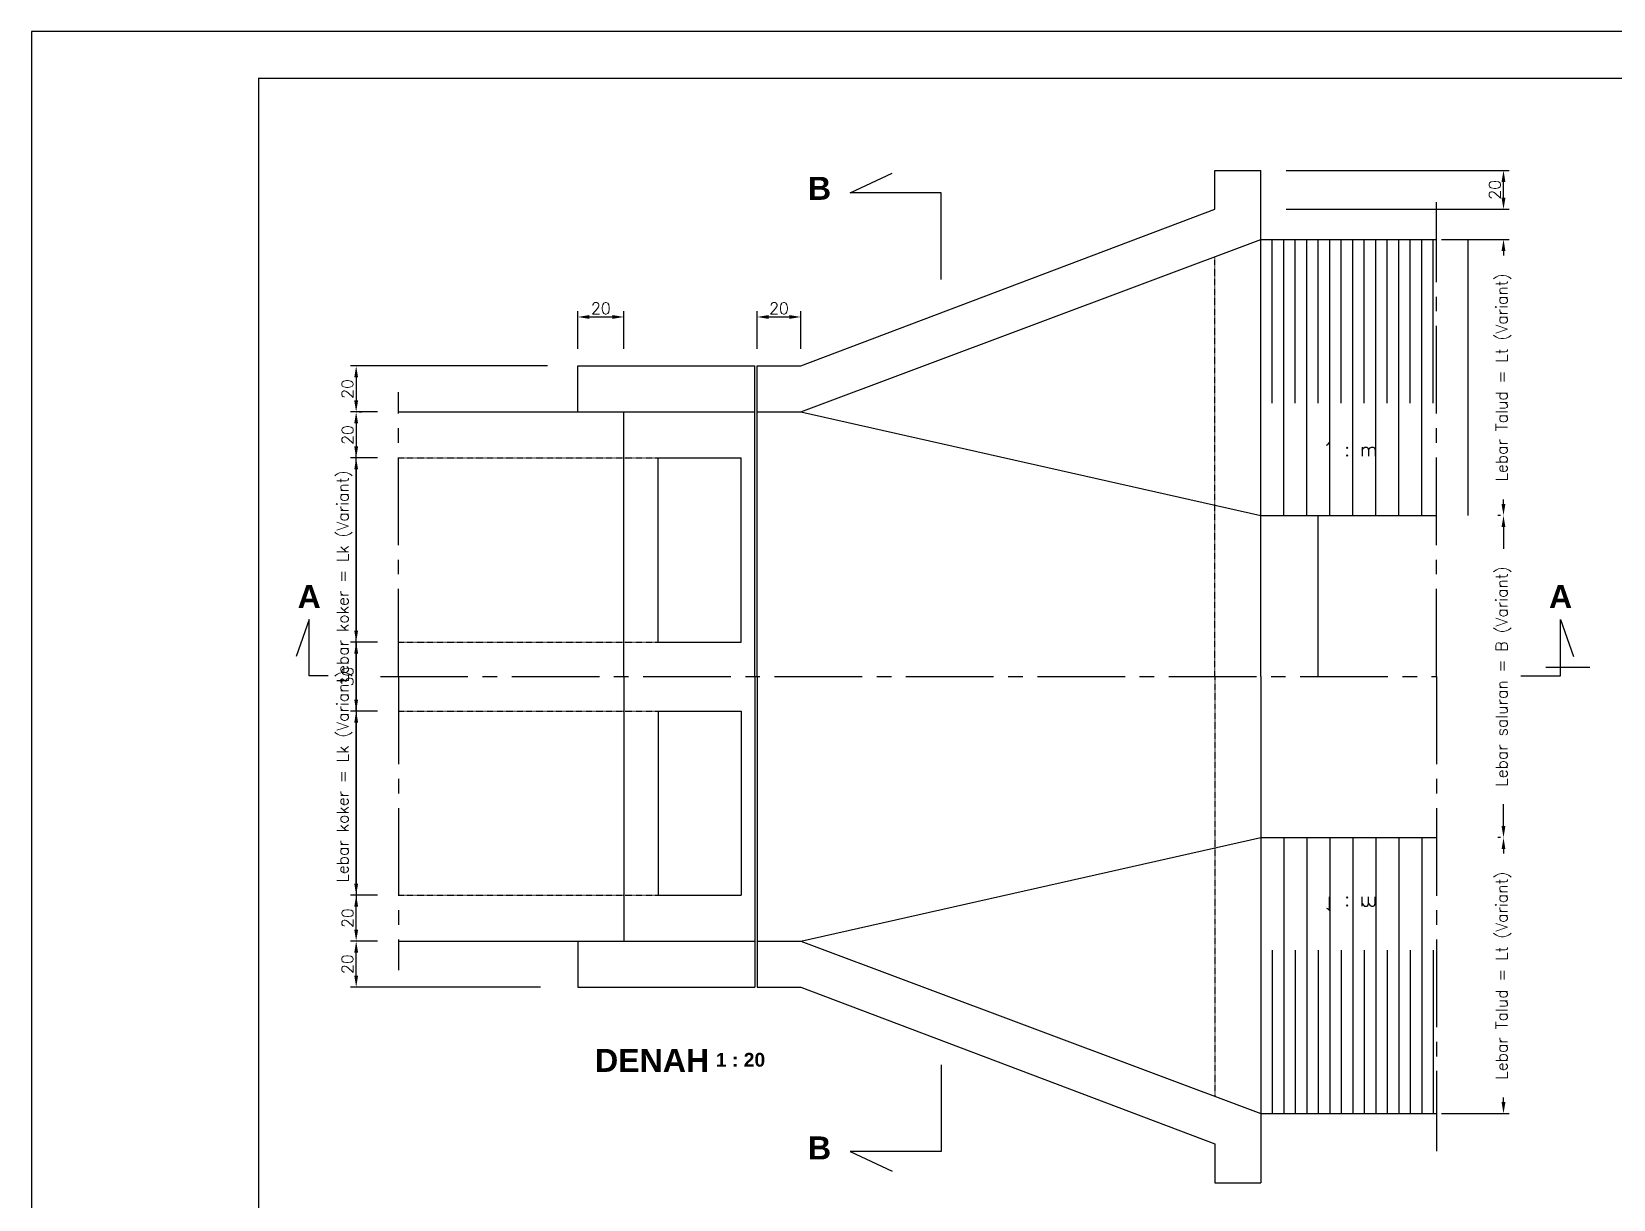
# Model space of a CAD drawing. Header units: metres. Extents: x -50 to 791, y -795 to 584.
# Drawn here: x -50 to 293.9, y 330.2 to 584 of the extents above; entities that cross this region are included whole.
import ezdxf
from ezdxf.enums import TextEntityAlignment as Align

# ---------------------------------------------------------------- set-up
doc = ezdxf.new("R2010")
doc.units = ezdxf.units.M
doc.header["$MEASUREMENT"] = 0
doc.linetypes.add('CENTER2', pattern=[28.575, 19.05, -3.175, 3.175, -3.175])
doc.linetypes.add('DASHED2', pattern=[0.375, 0.25, -0.125])
doc.layers.get('0').update_dxf_attribs({"color": 1, "linetype": 'CONTINUOUS'})
doc.layers.get('DEFPOINTS').update_dxf_attribs({"linetype": 'CONTINUOUS'})
for name, color, linetype in [('2', 1, 'CONTINUOUS'), ('5', 5, 'CONTINUOUS'), ('GRS-BANG', 5, 'CONTINUOUS'), ('UKURAN', 1, 'CONTINUOUS')]:
    doc.layers.add(name, color=color, linetype=linetype)
doc.styles.add('ARIAL', font='arialbd.ttf')
doc.styles.get("Standard").update_dxf_attribs({"font": 'Simplex.shx'})
doc.dimstyles.get("Standard").update_dxf_attribs({"dimtxt": 0.18, "dimasz": 0.18, "dimexe": 0.18, "dimexo": 0.0625, "dimgap": 0.09, "dimtad": 0, "dimtih": 1, "dimtoh": 1, "dimdec": 4, "dimzin": 0, "dimdsep": 46, "dimtxsty": 'Standard', "dimcen": 0.09, "dimadec": 0, "dimazin": 0, "dimtfac": 1, "dimtdec": 4, "dimtofl": 0, "dimtmove": 0, "dimatfit": 3, "dimfxl": 1, "dimtolj": 1, "dimtzin": 0, "dimarcsym": 0})

# ---------------------------------------------------------------- blocks, each defined once
blk = doc.blocks.new('*D9')
at = {"color": 0, "linetype": 'ByBlock'}
for p, q in [((256.55, 538.84), (271.31, 538.84)), ((270.06, 536.34), (270.06, 535.36)), ((270.06, 481.34), (270.06, 482.32)), ((269.43, 478.84), (268.81, 478.84))]:
    blk.add_line(p, q, dxfattribs=at)
for points in [[(269.64, 536.34), (270.47, 536.34), (270.06, 538.84)], [(269.64, 481.34), (270.47, 481.34), (270.06, 478.84)]]:
    blk.add_solid(points, dxfattribs=at)
at = {"layer": 'DEFPOINTS', "color": 0, "linetype": 'ByBlock'}
for p in [(255.93, 538.84), (270.06, 538.84), (270.06, 478.84)]:
    blk.add_point(p, dxfattribs=at)
at = {"color": 0, "linetype": 'ByBlock', "insert": (270.06, 508.84), "char_height": 2.5, "attachment_point": 5, "rotation": 90}
blk.add_mtext('\\A1;Lebar Talud = Lt (Variant)', dxfattribs=at)
blk = doc.blocks.new('*D28')
at = {"color": 0, "linetype": 'ByBlock'}
for p, q in [((20.57, 498.84), (20.57, 493.84)), ((21.2, 501.34), (21.82, 501.34)), ((25.21, 491.34), (19.32, 491.34))]:
    blk.add_line(p, q, dxfattribs=at)
for points in [[(20.16, 498.84), (20.99, 498.84), (20.57, 501.34)], [(20.16, 493.84), (20.99, 493.84), (20.57, 491.34)]]:
    blk.add_solid(points, dxfattribs=at)
at = {"layer": 'DEFPOINTS', "color": 0, "linetype": 'ByBlock'}
for p in [(20.57, 501.34), (20.57, 491.34), (25.83, 491.34)]:
    blk.add_point(p, dxfattribs=at)
at = {"color": 0, "linetype": 'ByBlock', "insert": (18.7, 496.34), "char_height": 2.5, "attachment_point": 5, "rotation": 90}
blk.add_mtext('\\A1;20', dxfattribs=at)
blk = doc.blocks.new('*D29')
at = {"color": 0, "linetype": 'ByBlock'}
for p, q in [((19.95, 491.34), (19.32, 491.34)), ((20.57, 488.84), (20.57, 453.84)), ((25.21, 451.34), (19.32, 451.34)), ((20.57, 451.34), (20.57, 395.33))]:
    blk.add_line(p, q, dxfattribs=at)
for points in [[(20.16, 488.84), (20.99, 488.84), (20.57, 491.34)], [(20.16, 453.84), (20.99, 453.84), (20.57, 451.34)]]:
    blk.add_solid(points, dxfattribs=at)
at = {"layer": 'DEFPOINTS', "color": 0, "linetype": 'ByBlock'}
for p in [(20.57, 491.34), (20.57, 451.34), (25.83, 451.34)]:
    blk.add_point(p, dxfattribs=at)
at = {"color": 0, "linetype": 'ByBlock', "insert": (18.04, 422.09), "char_height": 2.5, "attachment_point": 5, "rotation": 90}
blk.add_mtext('\\A1;Lebar koker = Lk (Variant)', dxfattribs=at)
blk = doc.blocks.new('*D30')
at = {"color": 0, "linetype": 'ByBlock'}
for p, q in [((20.57, 436.34), (20.57, 492.35)), ((25.21, 436.34), (19.32, 436.34)), ((20.57, 398.84), (20.57, 433.84)), ((19.95, 396.34), (19.32, 396.34))]:
    blk.add_line(p, q, dxfattribs=at)
for points in [[(20.16, 433.84), (20.99, 433.84), (20.57, 436.34)], [(20.16, 398.84), (20.99, 398.84), (20.57, 396.34)]]:
    blk.add_solid(points, dxfattribs=at)
at = {"layer": 'DEFPOINTS', "color": 0, "linetype": 'ByBlock'}
for p in [(20.57, 436.34), (25.83, 436.34), (20.57, 396.34)]:
    blk.add_point(p, dxfattribs=at)
at = {"color": 0, "linetype": 'ByBlock', "insert": (18.04, 465.6), "char_height": 2.5, "attachment_point": 5, "rotation": 90}
blk.add_mtext('\\A1;Lebar koker = Lk (Variant)', dxfattribs=at)
blk = doc.blocks.new('*D31')
at = {"color": 0, "linetype": 'ByBlock'}
for p, q in [((25.21, 396.34), (19.32, 396.34)), ((20.57, 388.84), (20.57, 393.84)), ((19.95, 386.34), (19.32, 386.34))]:
    blk.add_line(p, q, dxfattribs=at)
for points in [[(20.16, 393.84), (20.99, 393.84), (20.57, 396.34)], [(20.16, 388.84), (20.99, 388.84), (20.57, 386.34)]]:
    blk.add_solid(points, dxfattribs=at)
at = {"layer": 'DEFPOINTS', "color": 0, "linetype": 'ByBlock'}
for p in [(20.57, 396.34), (25.83, 396.34), (20.57, 386.34)]:
    blk.add_point(p, dxfattribs=at)
at = {"color": 0, "linetype": 'ByBlock', "insert": (18.7, 391.34), "char_height": 2.5, "attachment_point": 5, "rotation": 90}
blk.add_mtext('\\A1;20', dxfattribs=at)
blk = doc.blocks.new('*D32')
at = {"color": 0, "linetype": 'ByBlock'}
for p, q in [((269.43, 408.84), (268.81, 408.84)), ((270.06, 406.34), (270.06, 405.36)), ((270.06, 351.34), (270.06, 352.32)), ((256.55, 348.84), (271.31, 348.84))]:
    blk.add_line(p, q, dxfattribs=at)
for points in [[(269.64, 406.34), (270.47, 406.34), (270.06, 408.84)], [(269.64, 351.34), (270.47, 351.34), (270.06, 348.84)]]:
    blk.add_solid(points, dxfattribs=at)
at = {"layer": 'DEFPOINTS', "color": 0, "linetype": 'ByBlock'}
for p in [(270.06, 408.84), (255.93, 348.84), (270.06, 348.84)]:
    blk.add_point(p, dxfattribs=at)
at = {"color": 0, "linetype": 'ByBlock', "insert": (270.06, 378.84), "char_height": 2.5, "attachment_point": 5, "rotation": 90}
blk.add_mtext('\\A1;Lebar Talud = Lt (Variant)', dxfattribs=at)
blk = doc.blocks.new('*D33')
at = {"color": 0, "linetype": 'ByBlock'}
for p, q in [((19.95, 451.34), (19.32, 451.34)), ((20.57, 448.84), (20.57, 438.84)), ((19.95, 436.34), (19.32, 436.34))]:
    blk.add_line(p, q, dxfattribs=at)
for points in [[(20.16, 448.84), (20.99, 448.84), (20.57, 451.34)], [(20.16, 438.84), (20.99, 438.84), (20.57, 436.34)]]:
    blk.add_solid(points, dxfattribs=at)
at = {"layer": 'DEFPOINTS', "color": 0, "linetype": 'ByBlock'}
for p in [(20.57, 451.34), (20.57, 436.34), (20.57, 436.34)]:
    blk.add_point(p, dxfattribs=at)
at = {"color": 0, "linetype": 'ByBlock', "insert": (18.7, 443.84), "char_height": 2.5, "attachment_point": 5, "rotation": 90}
blk.add_mtext('\\A1;30', dxfattribs=at)
blk = doc.blocks.new('*D34')
at = {"color": 0, "linetype": 'ByBlock'}
for p, q in [((269.43, 478.84), (268.81, 478.84)), ((270.06, 476.34), (270.06, 471.61)), ((270.06, 411.34), (270.06, 416.07)), ((269.43, 408.84), (268.81, 408.84))]:
    blk.add_line(p, q, dxfattribs=at)
for points in [[(269.64, 476.34), (270.47, 476.34), (270.06, 478.84)], [(269.64, 411.34), (270.47, 411.34), (270.06, 408.84)]]:
    blk.add_solid(points, dxfattribs=at)
at = {"layer": 'DEFPOINTS', "color": 0, "linetype": 'ByBlock'}
for p in [(270.06, 478.84), (270.06, 408.84), (270.06, 408.84)]:
    blk.add_point(p, dxfattribs=at)
at = {"color": 0, "linetype": 'ByBlock', "insert": (270.06, 443.84), "char_height": 2.5, "attachment_point": 5, "rotation": 90}
blk.add_mtext('\\A1;Lebar saluran = B (Variant)', dxfattribs=at)
blk = doc.blocks.new('*D35')
at = {"color": 0, "linetype": 'ByBlock'}
for p, q in [((68.77, 515.05), (68.77, 523.24)), ((78.77, 515.05), (78.77, 523.24)), ((71.27, 521.99), (76.27, 521.99))]:
    blk.add_line(p, q, dxfattribs=at)
for points in [[(71.27, 522.41), (71.27, 521.57), (68.77, 521.99)], [(76.27, 522.41), (76.27, 521.57), (78.77, 521.99)]]:
    blk.add_solid(points, dxfattribs=at)
at = {"layer": 'DEFPOINTS', "color": 0, "linetype": 'ByBlock'}
for p in [(78.77, 521.99), (68.77, 514.43), (78.77, 514.43)]:
    blk.add_point(p, dxfattribs=at)
at = {"color": 0, "linetype": 'ByBlock', "insert": (73.77, 523.86), "char_height": 2.5, "attachment_point": 5}
blk.add_mtext('\\A1;20', dxfattribs=at)
blk = doc.blocks.new('*D36')
at = {"color": 0, "linetype": 'ByBlock'}
for p, q in [((107.77, 515.05), (107.77, 523.24)), ((117.27, 515.05), (117.27, 523.24)), ((110.27, 521.99), (114.77, 521.99))]:
    blk.add_line(p, q, dxfattribs=at)
for points in [[(110.27, 522.41), (110.27, 521.57), (107.77, 521.99)], [(114.77, 522.41), (114.77, 521.57), (117.27, 521.99)]]:
    blk.add_solid(points, dxfattribs=at)
at = {"layer": 'DEFPOINTS', "color": 0, "linetype": 'ByBlock'}
for p in [(117.27, 521.99), (107.77, 514.43), (117.27, 514.43)]:
    blk.add_point(p, dxfattribs=at)
at = {"color": 0, "linetype": 'ByBlock', "insert": (112.52, 523.86), "char_height": 2.5, "attachment_point": 5}
blk.add_mtext('\\A1;20', dxfattribs=at)
blk = doc.blocks.new('*D37')
at = {"color": 0, "linetype": 'ByBlock'}
for p, q in [((222.77, 553.84), (271.31, 553.84)), ((270.06, 547.89), (270.06, 551.34)), ((222.77, 545.39), (271.31, 545.39))]:
    blk.add_line(p, q, dxfattribs=at)
for points in [[(269.64, 551.34), (270.47, 551.34), (270.06, 553.84)], [(269.64, 547.89), (270.47, 547.89), (270.06, 545.39)]]:
    blk.add_solid(points, dxfattribs=at)
at = {"layer": 'DEFPOINTS', "color": 0, "linetype": 'ByBlock'}
for p in [(222.15, 553.84), (270.06, 553.84), (222.15, 545.39)]:
    blk.add_point(p, dxfattribs=at)
at = {"color": 0, "linetype": 'ByBlock', "insert": (268.18, 549.62), "char_height": 2.5, "attachment_point": 5, "rotation": 90}
blk.add_mtext('\\A1;20', dxfattribs=at)

msp = doc.modelspace()

# ---------------------------------------------------------------- linework, layer by layer
at = {"layer": '2', "color": 2}
for p, q in [((-50, 584), (-50, -10)), ((791.15464, 584), (-50, 584))]:
    msp.add_line(p, q, dxfattribs=at)
at = {"layer": '5', "color": 5}
for p, q in [((-0.70788, 573.85509), (780.41649, 573.85509)), ((-0.69, 573.92), (-0.69, -0.08))]:
    msp.add_line(p, q, dxfattribs=at)
at = {"layer": 'DEFPOINTS', "color": 0, "linetype": 'ByBlock'}
for p in [(68.77306, 511.34137), (68.77306, 376.34137)]:
    msp.add_point(p, dxfattribs=at)
at = {"layer": 'GRS-BANG'}
for p, q in [((207.27306, 545.3932), (207.27306, 553.84137)), ((207.27306, 553.84137), (217.27306, 553.84137)), ((217.27306, 443.84137), (217.27306, 553.84137)), ((117.27306, 511.34137), (207.27306, 545.3932)), ((217.27306, 538.84137), (255.48542, 538.84137)), ((68.77306, 511.34137), (107.27306, 511.34137)), ((68.77306, 501.34137), (68.77306, 511.34137)), ((107.27306, 443.84137), (107.27306, 511.34137)), ((107.77306, 443.84137), (107.77306, 511.34137)), ((29.77306, 501.34137), (107.27306, 501.34137)), ((78.77306, 443.84137), (78.77306, 501.34137)), ((86.27306, 451.34137), (86.27306, 491.34137)), ((86.27306, 491.34137), (104.27306, 491.34137)), ((104.27306, 451.34137), (104.27306, 491.34137)), ((217.27306, 478.84137), (255.48542, 478.84137)), ((86.27306, 451.34137), (104.27306, 451.34137)), ((78.77306, 443.84137), (78.77306, 386.34137)), ((107.27306, 443.84137), (107.27306, 376.34137)), ((107.77306, 443.84137), (107.77306, 376.34137)), ((217.27306, 443.84137), (217.27306, 333.84137)), ((86.27306, 436.34137), (86.27306, 396.34137)), ((86.27306, 436.34137), (104.27306, 436.34137)), ((104.27306, 436.34137), (104.27306, 396.34137)), ((217.27306, 408.84137), (255.48542, 408.84137)), ((86.27306, 396.34137), (104.27306, 396.34137)), ((29.77306, 386.34137), (107.27306, 386.34137)), ((68.77306, 386.34137), (68.77306, 376.34137)), ((68.77306, 376.34137), (107.27306, 376.34137)), ((117.27306, 376.34137), (207.27306, 342.28954)), ((217.27306, 348.84137), (255.48542, 348.84137)), ((207.27306, 342.28954), (207.27306, 333.84137)), ((207.27306, 333.84137), (217.27306, 333.84137))]:
    msp.add_line(p, q, dxfattribs=at)
at = {"layer": 'GRS-BANG', "color": 5}
for p, q in [((219.77306, 503.28188), (219.77306, 538.84137)), ((224.77306, 503.28188), (224.77306, 538.84137)), ((229.77306, 503.28188), (229.77306, 538.84137)), ((234.77306, 503.28188), (234.77306, 538.84137)), ((239.77306, 503.28188), (239.77306, 538.84137)), ((244.77306, 503.28188), (244.77306, 538.84137)), ((249.77306, 503.28188), (249.77306, 538.84137)), ((254.77306, 503.28188), (254.77306, 538.84137)), ((219.77306, 384.40086), (219.77306, 348.84137)), ((224.77306, 384.40086), (224.77306, 348.84137)), ((229.77306, 384.40086), (229.77306, 348.84137)), ((234.77306, 384.40086), (234.77306, 348.84137)), ((239.77306, 384.40086), (239.77306, 348.84137)), ((244.77306, 384.40086), (244.77306, 348.84137)), ((249.77306, 384.40086), (249.77306, 348.84137)), ((254.77306, 384.40086), (254.77306, 348.84137))]:
    msp.add_line(p, q, dxfattribs=at)
at = {"layer": 'GRS-BANG', "color": 3}
for p, q in [((222.27306, 478.84137), (222.27306, 538.84137)), ((227.27306, 478.84137), (227.27306, 538.84137)), ((232.27306, 478.84137), (232.27306, 538.84137)), ((237.27306, 478.84137), (237.27306, 538.84137)), ((242.27306, 478.84137), (242.27306, 538.84137)), ((247.27306, 478.84137), (247.27306, 538.84137)), ((252.27306, 478.84137), (252.27306, 538.84137)), ((222.27306, 408.84137), (222.27306, 348.84137)), ((227.27306, 408.84137), (227.27306, 348.84137)), ((232.27306, 408.84137), (232.27306, 348.84137)), ((237.27306, 408.84137), (237.27306, 348.84137)), ((242.27306, 408.84137), (242.27306, 348.84137)), ((247.27306, 408.84137), (247.27306, 348.84137)), ((252.27306, 408.84137), (252.27306, 348.84137))]:
    msp.add_line(p, q, dxfattribs=at)
at = {"layer": 'GRS-BANG', "color": 3, "linetype": 'DASHED2', "ltscale": 0.5}
for p, q in [((207.27306, 443.84137), (207.27306, 535.09137)), ((29.77306, 491.34137), (86.27306, 491.34137)), ((29.77306, 451.34137), (86.27306, 451.34137)), ((207.27306, 443.84137), (207.27306, 352.59137)), ((29.77306, 436.34137), (86.27306, 436.34137)), ((29.77306, 396.34137), (86.27306, 396.34137))]:
    msp.add_line(p, q, dxfattribs=at)
at = {"layer": 'GRS-BANG', "linetype": 'CENTER2'}
msp.add_line((25.83047, 443.84137), (255.48542, 443.84137), dxfattribs=at)
at = {"layer": 'GRS-BANG'}
for points in [[(147.77306, 548.98671), (127.9727, 548.98671), (137.11881, 553.24763)], [(147.77306, 530.11696), (147.77306, 548.98671)], [(117.27306, 501.34137), (217.27306, 538.84137)], [(107.77306, 511.34137), (117.27306, 511.34137)], [(107.77306, 501.34137), (117.27306, 501.34137)], [(117.27306, 501.34137), (217.27306, 478.84137)], [(288.822, 445.78146), (279.2669, 445.78146)], [(117.27306, 386.34137), (217.27306, 408.84137)], [(107.77306, 386.34137), (117.27306, 386.34137)], [(117.27306, 386.34137), (217.27306, 348.84137)], [(107.77306, 376.34137), (117.27306, 376.34137)], [(147.77306, 359.45701), (147.77306, 340.58725)], [(147.77306, 340.58725), (127.9727, 340.58725), (137.11881, 336.32634)]]:
    msp.add_lwpolyline(points, dxfattribs=at)
at = {"layer": 'GRS-BANG', "linetype": 'CENTER2', "flags": 128}
for points in [[(255.48542, 443.84137), (255.48542, 546.97482)], [(29.77306, 443.84137), (29.77306, 505.6683)], [(29.77306, 443.84137), (29.77306, 380.0311)], [(255.48542, 443.84137), (255.48542, 340.70792)]]:
    msp.add_lwpolyline(points, dxfattribs=at)
at = {"layer": 'GRS-BANG', "flags": 128}
for points in [[(14.46148, 443.97049), (10.34545, 443.97049), (10.34545, 456.25257), (7.53332, 448.18149)], [(273.85532, 443.97049), (282.46744, 443.97049), (282.46744, 456.25257), (285.27956, 448.18149)]]:
    msp.add_lwpolyline(points, dxfattribs=at)
at = {"layer": 'UKURAN', "linetype": 'ByBlock'}
for p, q in [((62.18772, 511.34137), (19.32368, 511.34137)), ((20.57368, 508.84137), (20.57368, 503.84137)), ((25.20547, 501.34137), (19.32368, 501.34137)), ((25.20547, 386.34137), (19.32368, 386.34137)), ((20.57368, 378.84137), (20.57368, 383.84137)), ((60.67262, 376.34137), (19.32368, 376.34137))]:
    msp.add_line(p, q, dxfattribs=at)
at = {"layer": 'UKURAN'}
for points in [[(262.37293, 478.84137), (262.37293, 538.84137)], [(229.67291, 478.84137), (229.67291, 443.84137)]]:
    msp.add_lwpolyline(points, dxfattribs=at)
at = {"layer": 'UKURAN', "linetype": 'ByBlock'}
for points in [[(20.15702, 508.84137), (20.99035, 508.84137), (20.57368, 511.34137)], [(20.15702, 503.84137), (20.99035, 503.84137), (20.57368, 501.34137)], [(20.15702, 383.84137), (20.99035, 383.84137), (20.57368, 386.34137)], [(20.15702, 378.84137), (20.99035, 378.84137), (20.57368, 376.34137)]]:
    msp.add_solid(points, dxfattribs=at)

# ---------------------------------------------------------------- texts
at = {"layer": 'GRS-BANG', "style": 'ARIAL'}
for p in [(123.84802, 547.44572), (123.84802, 338.88466)]:
    msp.add_text('B', height=5, dxfattribs=at).set_placement(p, align=Align.RIGHT)
at = {"layer": 'GRS-BANG', "style": 'ARIAL', "text_generation_flag": 2}
msp.add_text('A', height=5, dxfattribs=at).set_placement((10.34545, 458.70899), align=Align.CENTER)
at = {"layer": 'GRS-BANG', "style": 'ARIAL'}
for s, p in [('A', (282.46744, 458.70899)), ('DENAH', (84.92459, 357.91712))]:
    msp.add_text(s, height=5, dxfattribs=at).set_placement(p, align=Align.CENTER)
msp.add_text('1 : 20', height=3, dxfattribs=at).set_placement((98.79538, 359.05297))
at = {"layer": 'UKURAN', "color": 3}
msp.add_text('1 : m', height=3, dxfattribs=at).set_placement((236.7212, 491.72032), align=Align.CENTER)
at = {"layer": 'UKURAN', "color": 3, "text_generation_flag": 2}
msp.add_text('1 : m', height=3, rotation=180, dxfattribs=at).set_placement((236.7212, 395.96242), align=Align.CENTER)
at = {"layer": 'UKURAN', "linetype": 'ByBlock', "char_height": 2.5, "attachment_point": 5, "rotation": 90}
for insert in [(18.67225, 506.34137), (18.67225, 381.34137)]:
    msp.add_mtext('\\A1;20', dxfattribs=dict(at, insert=insert))

# ---------------------------------------------------------------- dimensions: what is measured, and where the dimension line sits
at = {"layer": 'UKURAN'}
for base, p1, p2, text, override, picture, middle in [((270.0558, 553.84137), (222.14964, 545.3932), (222.14964, 553.84137), '20', {"dimtxt": 2.5, "dimasz": 2.5, "dimexe": 1.25, "dimexo": 0.625, "dimgap": 0.625, "dimtad": 1, "dimtih": 0, "dimtoh": 0, "dimzin": 8, "dimlunit": 6, "dimcen": 2.5, "dimtofl": 1}, '*D37', (268.1808, 549.61728)), ((270.0558, 538.84137), (270.0558, 478.84137), (255.92775, 538.84137), 'Lebar Talud = Lt (Variant)', {"dimtxt": 2.5, "dimasz": 2.5, "dimexe": 1.25, "dimexo": 0.625, "dimgap": 0.625, "dimtih": 0, "dimtoh": 0, "dimzin": 8, "dimlunit": 6, "dimcen": 2.5, "dimtofl": 1}, '*D9', (270.0558, 508.84137)), ((20.57368, 491.34137), (20.57368, 501.34137), (25.83047, 491.34137), '20', {"dimtxt": 2.5, "dimasz": 2.5, "dimexe": 1.25, "dimexo": 0.625, "dimgap": 0.625, "dimtad": 1, "dimtih": 0, "dimtoh": 0, "dimzin": 8, "dimlunit": 6, "dimcen": 2.5, "dimtofl": 1}, '*D28', (18.69868, 496.34137)), ((20.57368, 436.34137), (20.57368, 396.34137), (25.83047, 436.34137), 'Lebar koker = Lk (Variant)', {"dimtxt": 2.5, "dimasz": 2.5, "dimexe": 1.25, "dimexo": 0.625, "dimgap": 0.625, "dimtad": 1, "dimtih": 0, "dimtoh": 0, "dimzin": 8, "dimlunit": 6, "dimcen": 2.5, "dimtofl": 1}, '*D30', (18.04392, 465.59732)), ((20.57368, 451.34137), (20.57368, 491.34137), (25.83047, 451.34137), 'Lebar koker = Lk (Variant)', {"dimtxt": 2.5, "dimasz": 2.5, "dimexe": 1.25, "dimexo": 0.625, "dimgap": 0.625, "dimtad": 1, "dimtih": 0, "dimtoh": 0, "dimzin": 8, "dimlunit": 6, "dimcen": 2.5, "dimtofl": 1}, '*D29', (18.04392, 422.08542)), ((270.0558, 408.84137), (270.0558, 478.84137), (270.0558, 408.84137), 'Lebar saluran = B (Variant)', {"dimtxt": 2.5, "dimasz": 2.5, "dimexe": 1.25, "dimexo": 0.625, "dimgap": 0.625, "dimtih": 0, "dimtoh": 0, "dimzin": 8, "dimlunit": 6, "dimcen": 2.5, "dimtofl": 1}, '*D34', (270.0558, 443.84137)), ((20.57368, 436.34137), (20.57368, 451.34137), (20.57368, 436.34137), '30', {"dimtxt": 2.5, "dimasz": 2.5, "dimexe": 1.25, "dimexo": 0.625, "dimgap": 0.625, "dimtad": 1, "dimtih": 0, "dimtoh": 0, "dimzin": 8, "dimlunit": 6, "dimcen": 2.5, "dimtofl": 1}, '*D33', (18.69868, 443.84137)), ((270.0558, 348.84137), (270.0558, 408.84137), (255.92775, 348.84137), 'Lebar Talud = Lt (Variant)', {"dimtxt": 2.5, "dimasz": 2.5, "dimexe": 1.25, "dimexo": 0.625, "dimgap": 0.625, "dimtih": 0, "dimtoh": 0, "dimzin": 8, "dimlunit": 6, "dimcen": 2.5, "dimtofl": 1}, '*D32', (270.0558, 378.84137)), ((20.57368, 396.34137), (20.57368, 386.34137), (25.83047, 396.34137), '20', {"dimtxt": 2.5, "dimasz": 2.5, "dimexe": 1.25, "dimexo": 0.625, "dimgap": 0.625, "dimtad": 1, "dimtih": 0, "dimtoh": 0, "dimzin": 8, "dimlunit": 6, "dimcen": 2.5, "dimtofl": 1}, '*D31', (18.69868, 391.34137))]:
    dim = msp.add_linear_dim(base=base, p1=p1, p2=p2, angle=90, text=text, dimstyle='Standard', override=override, dxfattribs=at)
    dim.commit()
    dim.dimension.update_dxf_attribs({"geometry": picture, "text_midpoint": middle})
for base, p1, p2, picture, middle in [((78.77306, 521.98918), (68.77306, 514.42658), (78.77306, 514.42658), '*D35', (73.77306, 523.86418)), ((117.27306, 521.98918), (107.77306, 514.42658), (117.27306, 514.42658), '*D36', (112.52306, 523.86418))]:
    dim = msp.add_linear_dim(base=base, p1=p1, p2=p2, text='20', dimstyle='Standard', override={"dimtxt": 2.5, "dimasz": 2.5, "dimexe": 1.25, "dimexo": 0.625, "dimgap": 0.625, "dimtad": 1, "dimtih": 0, "dimtoh": 0, "dimzin": 8, "dimlunit": 6, "dimcen": 2.5, "dimtofl": 1}, dxfattribs=at)
    dim.commit()
    dim.dimension.update_dxf_attribs({"geometry": picture, "text_midpoint": middle})

doc.saveas('drawing.dxf')
